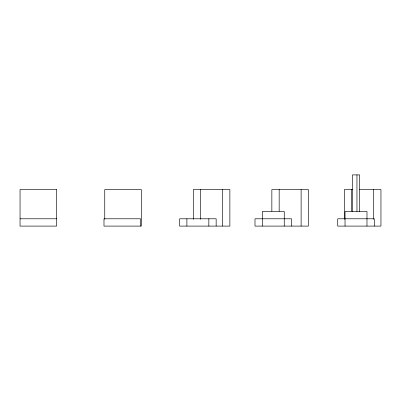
<?xml version="1.0" encoding="UTF-8"?>
<svg xmlns="http://www.w3.org/2000/svg" width="401" height="401" viewBox="0 0 401 401"><rect width="100%" height="100%" fill="white"/><g stroke="black" fill="none" stroke-linecap="round" stroke-linejoin="round"><path stroke-width="0.6" d="M352.91 189.528L344.379 189.528L344.379 219.282M359.617 189.528L380.95 189.528L380.95 226.099L337.722 226.099L337.722 218.786L374.293 218.786L374.293 226.099M20.05 218.786L56.621 218.786M373.637 189.528L373.637 219.282M366.98 226.099L366.98 211.472L345.035 211.472L345.035 226.099M359.667 211.472L359.667 174.901L352.349 174.901L352.349 211.472M356.955 174.901L356.955 211.472M351.692 189.528L351.692 211.222M301.111 189.528L301.111 226.099M291.567 226.099L291.567 218.786L254.996 218.786L254.996 226.099L308.424 226.099L308.424 189.528L271.853 189.528L271.853 211.222M284.254 226.099L284.254 211.472L262.309 211.472L262.309 226.099M279.166 189.528L279.166 211.222M222.555 189.528L222.555 226.099M216.154 226.099L216.154 218.786L179.583 218.786L179.583 226.099L229.868 226.099L229.868 189.528L193.297 189.528L193.297 219.282M208.841 218.786L208.841 226.099M200.61 189.528L200.61 219.282M186.896 218.786L186.896 226.099M140.556 226.099L140.556 218.786L103.984 218.786L103.984 226.099L141.327 226.099L141.327 189.528L104.751 189.528L104.751 219.282M56.621 189.528L20.05 189.528L20.05 226.099L56.621 226.099L56.621 189.528"/></g></svg>
